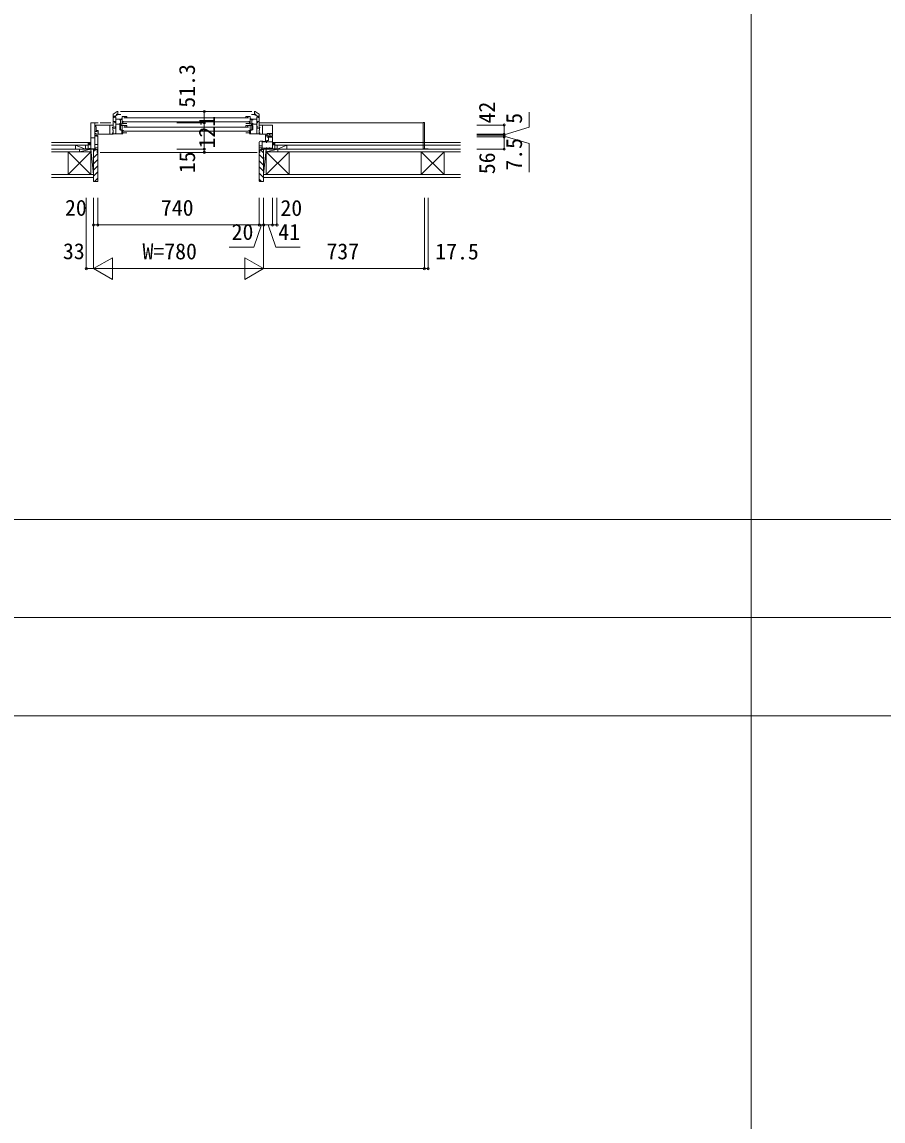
# Model space of a CAD drawing. Units: millimetres, scale not verified. Extents: x -14850 to 12650, y -10500 to 9500.
# Drawn here: x -9193 to -5245, y -5459 to -418 of the extents above; entities that cross this region are included whole.
import ezdxf
from ezdxf.enums import TextEntityAlignment as Align

# ---------------------------------------------------------------- set-up
doc = ezdxf.new("R2010")
doc.units = ezdxf.units.MM
doc.header["$LTSCALE"] = 50
for name, color, linetype, lineweight in [('0-1_YKK_F1', 7, 'Continuous', 9), ('0-3_YKK_N1', 2, 'Continuous', 9), ('0-4_YKK_Z1', 7, 'Continuous', 9), ('0-5_YKK_B1', 4, 'Continuous', 9), ('0-7_YKK_B2', 5, 'Continuous', 9)]:
    doc.layers.add(name, color=color, linetype=linetype, lineweight=lineweight)
doc.styles.add('ＭＳ ゴシック', font='')
doc.styles.get('ＭＳ ゴシック').set_extended_font_data('MS Gothic')

msp = doc.modelspace()

# ---------------------------------------------------------------- linework, layer by layer
at = {"layer": '0-1_YKK_F1'}
for p, q in [((-5850, -10500), (-5850, 9000)), ((-14850, -2700), (12150, -2700)), ((-14850, -3150), (12150, -3150)), ((-14850, -3600), (12150, -3600))]:
    msp.add_line(p, q, dxfattribs=at)
at = {"layer": '0-3_YKK_N1'}
for p, q in [((-8482.27, -828.7), (-8357.27, -828.7)), ((-7107, -890.5), (-6982, -890.5)), ((-7107, -937.5), (-6982, -937.5)), ((-7107, -945), (-6982, -945)), ((-6982, -932.5), (-6982, -937.49)), ((-6982, -937.5), (-6982, -945)), ((-6982, -944.99), (-6982, -1001)), ((-8482.27, -1001), (-8357.27, -1001)), ((-7107, -1001), (-6982, -1001)), ((-8482.27, -1016), (-8357.27, -1016)), ((-8898, -1224), (-8898, -1549)), ((-8865, -1224), (-8865, -1549)), ((-8845, -1224), (-8845, -1349)), ((-8105, -1224), (-8105, -1349)), ((-8085, -1224), (-8085, -1549)), ((-8044, -1224), (-8044, -1349)), ((-8024, -1224), (-8024, -1349)), ((-7348, -1224), (-7348, -1549)), ((-7330.5, -1224), (-7330.5, -1549)), ((-8845, -1349), (-8865, -1349)), ((-8105, -1349), (-8845, -1349)), ((-8095, -1349), (-8129.79, -1451.2)), ((-8105, -1349), (-8085, -1349)), ((-8085, -1349), (-8044, -1349)), ((-8064.5, -1349), (-8029.71, -1451.2)), ((-8044, -1349), (-8024, -1349)), ((-8129.79, -1451.2), (-8242.62, -1451.2)), ((-8029.71, -1451.2), (-7916.88, -1451.2)), ((-8778.4, -1599), (-8778.4, -1499)), ((-8171.6, -1499), (-8085, -1549)), ((-8171.6, -1599), (-8171.6, -1499)), ((-8898, -1549), (-8865, -1549)), ((-8865, -1549), (-8085, -1549)), ((-8085, -1549), (-8171.6, -1599))]:
    msp.add_line(p, q, dxfattribs=at)
for points in [[(-8482.27, -880), (-8357.27, -880), (-8357.27, -828.7)], [(-6982, -935), (-6867.42, -900.89), (-6867.42, -831.96)], [(-8357.27, -880), (-8357.27, -1001), (-8357.27, -1016)], [(-7107, -932.5), (-6982, -932.5), (-6982, -890.5)], [(-6982, -941.25), (-6867.42, -975.35), (-6867.42, -1106.11)], [(-8778.4, -1499), (-8865, -1549), (-8778.4, -1599)], [(-8085, -1549), (-7348, -1549), (-7330.5, -1549)]]:
    msp.add_lwpolyline(points, dxfattribs=at)
for centre in [(-8357.27, -828.7), (-8357.27, -880), (-6982, -890.5), (-6982, -932.5), (-6982, -937.5), (-6982, -945), (-8357.27, -1001), (-6982, -1001), (-8357.27, -1016), (-8865, -1349), (-8845, -1349), (-8105, -1349), (-8085, -1349), (-8044, -1349), (-8024, -1349), (-8898, -1549), (-7348, -1549), (-7330.5, -1549)]:
    msp.add_circle(centre, 5, dxfattribs=at)
at = {"layer": '0-4_YKK_Z1'}
for p, q in [((-9057.5, -971), (-8889, -971)), ((-8889, -983), (-9057.5, -983)), ((-9057, -1001), (-8929.5, -1001)), ((-8947, -983), (-8907, -999)), ((-8947, -983), (-8902, -983)), ((-8947, -999), (-8947, -983)), ((-8902, -1001), (-8947, -1001)), ((-8877, -1001), (-8929.5, -1013)), ((-8929.5, -1001), (-8929.5, -1013)), ((-8877, -1001), (-8929.5, -1001)), ((-8902, -983), (-8902, -999)), ((-8889, -999), (-8889, -983)), ((-8880, -999), (-8889, -999)), ((-8877, -1013), (-8877, -1001)), ((-8877, -1001), (-8865, -1118)), ((-8877, -1001), (-8877, -1118)), ((-8865, -1001), (-8877, -1001)), ((-8865, -1118), (-8865, -1001)), ((-8073, -1001), (-8085, -1118)), ((-8085, -1001), (-8073, -1001)), ((-8085, -1118), (-8085, -1001)), ((-8073, -1001), (-8073, -1118)), ((-8020.5, -1001), (-8073, -1013)), ((-8073, -1001), (-8073, -1013)), ((-8020.5, -1001), (-8073, -1001)), ((-8043, -999), (-8034, -999)), ((-7182, -971), (-8034, -971)), ((-8034, -999), (-8034, -983)), ((-8034, -983), (-7182, -983)), ((-7978.5, -983), (-8023.5, -983)), ((-8023.5, -983), (-8023.5, -999)), ((-8023.5, -1001), (-7978.5, -1001)), ((-8020.5, -1013), (-8020.5, -1001)), ((-7387.25, -1001), (-8020.5, -1001)), ((-7978.5, -983), (-8018.5, -999)), ((-7978.5, -999), (-7978.5, -983)), ((-7182, -1001), (-7396.25, -1001)), ((-8878.2, -1013), (-9057.5, -1013)), ((-8982, -1013), (-8877, -1118)), ((-8877, -1013), (-8982, -1118)), ((-8982, -1013), (-8982, -1118)), ((-8877, -1013), (-8982, -1013)), ((-8929.5, -1013), (-8877, -1013)), ((-8877, -1118), (-8877, -1013)), ((-7968, -1013), (-8073, -1118)), ((-8073, -1013), (-7968, -1118)), ((-8073, -1013), (-7968, -1013)), ((-8073, -1118), (-8073, -1013)), ((-8073, -1013), (-8020.5, -1013)), ((-7968, -1013), (-7968, -1118)), ((-7396.25, -1013), (-7182, -1013)), ((-7362.5, -1013), (-7257.5, -1118)), ((-7257.5, -1013), (-7362.5, -1118)), ((-7362.5, -1013), (-7362.5, -1118)), ((-7257.5, -1013), (-7362.5, -1013)), ((-7257.5, -1118), (-7257.5, -1013)), ((-9057.5, -1118), (-8865, -1118)), ((-8865, -1130.5), (-9057.5, -1130.5)), ((-7182, -1118), (-8085, -1118)), ((-7182, -1130.5), (-8085, -1130.5))]:
    msp.add_line(p, q, dxfattribs=at)
for points in [[(-8929.5, -1001), (-8929.5, -1013), (-9057, -1013)], [(-8020.5, -1001), (-8020.5, -1013), (-7387.25, -1013)], [(-9057, -1013), (-8982, -1013), (-8982, -1118)], [(-7182.5, -1013), (-7257.5, -1013), (-7257.5, -1118)]]:
    msp.add_lwpolyline(points, dxfattribs=at)
at = {"layer": '0-5_YKK_B1'}
for p, q in [((-8756.5, -828.71), (-8775, -841.21)), ((-8775, -841.21), (-8775, -903.5)), ((-8775, -849.91), (-8764.7, -849.91)), ((-8771.5, -854.91), (-8763.3, -854.91)), ((-8771.5, -856.91), (-8771.5, -854.91)), ((-8764.7, -849.91), (-8759.9, -846.01)), ((-8763.3, -854.91), (-8763.3, -930.71)), ((-8751.5, -828.71), (-8756.5, -828.71)), ((-8755, -842.71), (-8739, -842.71)), ((-8741.5, -828.71), (-8138.5, -828.71)), ((-8733, -851.11), (-8733, -885.31)), ((-8712.9, -851.11), (-8733, -851.11)), ((-8721.9, -851.11), (-8721.9, -856.01)), ((-8721.9, -856.01), (-8719.1, -856.01)), ((-8715.7, -856.01), (-8712.9, -856.01)), ((-8712.9, -856.01), (-8712.9, -851.11)), ((-8167.1, -851.11), (-8147, -851.11)), ((-8167.1, -856.01), (-8167.1, -851.11)), ((-8164.3, -856.01), (-8167.1, -856.01)), ((-8158.1, -856.01), (-8160.9, -856.01)), ((-8158.1, -851.11), (-8158.1, -856.01)), ((-8147, -851.11), (-8147, -885.31)), ((-8125, -842.71), (-8141, -842.71)), ((-8128.5, -828.71), (-8123.5, -828.71)), ((-8123.5, -828.71), (-8105, -841.21)), ((-8115.3, -849.91), (-8120.1, -846.01)), ((-8116.7, -854.91), (-8116.7, -930.71)), ((-8108.5, -854.91), (-8116.7, -854.91)), ((-8105, -849.91), (-8115.3, -849.91)), ((-8108.5, -856.91), (-8108.5, -854.91)), ((-8105, -841.21), (-8105, -903.5)), ((-8878, -880), (-8878, -1001)), ((-8844.4, -880), (-8878, -880)), ((-8858.5, -880), (-8858.5, -1001)), ((-8855.7, -893), (-8858.5, -893)), ((-8855.7, -882.7), (-8855.7, -880)), ((-8855.7, -890.5), (-8855.7, -893)), ((-8853, -899.2), (-8855, -899.2)), ((-8854, -890.5), (-8775, -890.5)), ((-8854, -899.2), (-8854, -890.5)), ((-8853, -916.7), (-8853, -899.2)), ((-8834.4, -880), (-8785, -880)), ((-8790, -890.5), (-8790, -932.5)), ((-8778.2, -900.3), (-8778.2, -903.5)), ((-8778.2, -903.5), (-8775, -903.5)), ((-8775.8, -903.5), (-8775.8, -914.5)), ((-8764.5, -904.3), (-8775.8, -904.3)), ((-8764.5, -874.3), (-8775, -874.31)), ((-8769.04, -879.68), (-8767.5, -879.41)), ((-8769.04, -898.94), (-8767.5, -899.21)), ((-8767.5, -879.41), (-8763.3, -879.41)), ((-8767.5, -899.21), (-8763.3, -899.21)), ((-8767, -879.3), (-8764.5, -879.3)), ((-8767, -899.3), (-8764.5, -899.3)), ((-8764.5, -879.3), (-8764.5, -874.3)), ((-8764.5, -899.3), (-8764.5, -904.3)), ((-8738.5, -863.01), (-8763.3, -863.01)), ((-8737.3, -886.81), (-8763.3, -886.81)), ((-8737.3, -891.81), (-8745.3, -891.81)), ((-8744.9, -865.71), (-8744.9, -868.81)), ((-8733, -865.71), (-8744.9, -865.71)), ((-8744.9, -882.21), (-8744.9, -885.31)), ((-8744.9, -885.31), (-8728.9, -885.31)), ((-8744.9, -893.31), (-8712.9, -893.31)), ((-8744.9, -896.41), (-8744.9, -893.31)), ((-8744.9, -896.61), (-8744.9, -909.61)), ((-8740.8, -896.61), (-8744.9, -896.61)), ((-8743.5, -894.61), (-8743.5, -896.61)), ((-8742.3, -891.81), (-8742.3, -886.81)), ((-8740.7, -865.71), (-8740.7, -885.31)), ((-8740.7, -912.91), (-8740.7, -893.31)), ((-8737.98, -862.71), (-8738.5, -863.01)), ((-8735.5, -862.71), (-8737.98, -862.71)), ((-8733, -874.01), (-8727.9, -874.01)), ((-8733, -927.51), (-8733, -893.31)), ((-8729.9, -881.91), (-8729.9, -875.11)), ((-8729.7, -882.91), (-8729.9, -881.91)), ((-8728.9, -882.91), (-8729.7, -882.91)), ((-8728.9, -885.31), (-8728.9, -882.91)), ((-8712.9, -884.11), (-8728.9, -884.11)), ((-8727.9, -874.01), (-8727.9, -876.61)), ((-8725.4, -858.01), (-8154.6, -858.01)), ((-8725.4, -876.01), (-8154.6, -876.01)), ((-8725.4, -900.21), (-8154.6, -900.21)), ((-8721.9, -898.21), (-8721.9, -893.31)), ((-8719.1, -898.21), (-8721.9, -898.21)), ((-8712.9, -898.21), (-8715.7, -898.21)), ((-8712.9, -893.31), (-8712.9, -898.21)), ((-8167.1, -884.11), (-8151.1, -884.11)), ((-8167.1, -893.31), (-8167.1, -898.21)), ((-8135.1, -893.31), (-8167.1, -893.31)), ((-8167.1, -898.21), (-8164.3, -898.21)), ((-8160.9, -898.21), (-8158.1, -898.21)), ((-8158.1, -898.21), (-8158.1, -893.31)), ((-8152.1, -874.01), (-8152.1, -876.61)), ((-8147, -874.01), (-8152.1, -874.01)), ((-8151.1, -882.91), (-8150.3, -882.91)), ((-8151.1, -885.31), (-8151.1, -882.91)), ((-8135.1, -885.31), (-8151.1, -885.31)), ((-8150.3, -882.91), (-8150.1, -881.91)), ((-8150.1, -881.91), (-8150.1, -875.11)), ((-8147, -865.71), (-8135.1, -865.71)), ((-8147, -927.51), (-8147, -893.31)), ((-8144.5, -862.71), (-8142.02, -862.71)), ((-8142.7, -886.81), (-8116.7, -886.81)), ((-8142.7, -891.81), (-8134.7, -891.81)), ((-8142.02, -862.71), (-8141.5, -863.01)), ((-8141.5, -863.01), (-8116.7, -863.01)), ((-8139.3, -865.71), (-8139.3, -885.31)), ((-8139.3, -912.91), (-8139.3, -893.31)), ((-8139.2, -896.61), (-8135.1, -896.61)), ((-8137.7, -891.81), (-8137.7, -886.81)), ((-8136.5, -894.61), (-8136.5, -896.61)), ((-8135.1, -865.71), (-8135.1, -868.81)), ((-8135.1, -882.21), (-8135.1, -885.31)), ((-8135.1, -896.41), (-8135.1, -893.31)), ((-8135.1, -896.61), (-8135.1, -909.61)), ((-8112.5, -879.41), (-8116.7, -879.41)), ((-8112.5, -899.21), (-8116.7, -899.21)), ((-8115.5, -874.3), (-8105, -874.31)), ((-8115.5, -879.3), (-8115.5, -874.3)), ((-8113, -879.3), (-8115.5, -879.3)), ((-8115.5, -899.3), (-8115.5, -904.3)), ((-8113, -899.3), (-8115.5, -899.3)), ((-8115.5, -904.3), (-8104.2, -904.3)), ((-8110.96, -879.68), (-8112.5, -879.41)), ((-8110.96, -898.94), (-8112.5, -899.21)), ((-8045, -890.5), (-8105, -890.5)), ((-8101.8, -903.5), (-8105, -903.5)), ((-8104.2, -903.5), (-8104.2, -914.5)), ((-8102, -880), (-7353.5, -880)), ((-8101.8, -900.3), (-8101.8, -903.5)), ((-8090, -890.5), (-8090, -932.5)), ((-8045, -890.5), (-8045, -942.7)), ((-7353.5, -880), (-7353.5, -1001)), ((-7353, -1001), (-7353, -879.5)), ((-7353, -879.5), (-7348, -879.5)), ((-7348, -999), (-7348, -879.5)), ((-8878, -949.1), (-8858.5, -949.1)), ((-8858.5, -920.6), (-8849.16, -920.6)), ((-8855.6, -940.9), (-8858.5, -940.9)), ((-8855.6, -938.5), (-8855.6, -940.9)), ((-8850.3, -938.5), (-8855.6, -938.5)), ((-8855, -916.7), (-8853, -916.7)), ((-8855, -928.5), (-8855, -932.5)), ((-8855, -932.5), (-8775, -932.5)), ((-8853, -915.2), (-8844, -915.2)), ((-8851.5, -938.5), (-8851.5, -941.1)), ((-8851.5, -941.1), (-8846.2, -941.1)), ((-8849.16, -920.6), (-8846.39, -921.64)), ((-8845, -938.5), (-8847.3, -938.5)), ((-8846.2, -941.1), (-8846.2, -938.5)), ((-8845, -1016), (-8845, -938.5)), ((-8844, -915.2), (-8844, -932.5)), ((-8778.2, -926.5), (-8775, -926.5)), ((-8778.2, -929.7), (-8778.2, -926.5)), ((-8775.8, -914.5), (-8775, -914.5)), ((-8775, -914.5), (-8775, -932.5)), ((-8775, -930.7), (-8764.5, -930.7)), ((-8764.5, -927.21), (-8764.5, -930.71)), ((-8730.9, -930.71), (-8764.5, -930.71)), ((-8744.9, -909.61), (-8740.8, -909.61)), ((-8744.9, -909.81), (-8744.9, -912.91)), ((-8744.9, -912.91), (-8733, -912.91)), ((-8743.5, -909.61), (-8743.5, -911.61)), ((-8741.5, -914.41), (-8735.5, -914.41)), ((-8735.5, -914.41), (-8735.5, -930.71)), ((-8733, -916.21), (-8727.9, -916.21)), ((-8728.9, -927.51), (-8733, -927.51)), ((-8729.9, -924.11), (-8729.9, -917.31)), ((-8729.7, -925.11), (-8729.9, -924.11)), ((-8728.9, -925.11), (-8729.7, -925.11)), ((-8728.9, -925.11), (-8728.9, -927.51)), ((-8712.9, -926.31), (-8728.9, -926.31)), ((-8727.9, -916.21), (-8727.9, -918.81)), ((-8725.4, -918.21), (-8154.6, -918.21)), ((-8167.1, -926.31), (-8151.1, -926.31)), ((-8152.1, -916.21), (-8152.1, -918.81)), ((-8147, -916.21), (-8152.1, -916.21)), ((-8151.1, -925.11), (-8150.3, -925.11)), ((-8151.1, -925.11), (-8151.1, -927.51)), ((-8151.1, -927.51), (-8147, -927.51)), ((-8150.3, -925.11), (-8150.1, -924.11)), ((-8150.1, -924.11), (-8150.1, -917.31)), ((-8149.1, -930.71), (-8115.5, -930.71)), ((-8135.1, -912.91), (-8147, -912.91)), ((-8144.5, -914.41), (-8144.5, -930.71)), ((-8138.5, -914.41), (-8144.5, -914.41)), ((-8135.1, -909.61), (-8139.2, -909.61)), ((-8136.5, -909.61), (-8136.5, -911.61)), ((-8135.1, -909.81), (-8135.1, -912.91)), ((-8115.5, -927.21), (-8115.5, -930.71)), ((-8105, -930.7), (-8115.5, -930.7)), ((-8105, -914.5), (-8105, -932.5)), ((-8104.2, -914.5), (-8105, -914.5)), ((-8101.8, -926.5), (-8105, -926.5)), ((-8067.5, -932.5), (-8105, -932.5)), ((-8101.8, -929.7), (-8101.8, -926.5)), ((-8075.7, -937.5), (-8073.4, -937.5)), ((-8075.7, -966.3), (-8075.7, -937.5)), ((-8075.7, -940.2), (-8068.1, -940.2)), ((-8048.21, -937.5), (-8070.4, -937.5)), ((-8070.1, -944), (-8070.1, -944.7)), ((-8070.1, -944.7), (-8068.1, -944.7)), ((-8069, -929.7), (-8045, -929.7)), ((-8069, -932.5), (-8069, -929.7)), ((-8068.1, -937.5), (-8068.1, -945.5)), ((-8068.1, -945.5), (-8044, -945.5)), ((-8045, -942.7), (-8064.89, -942.7)), ((-8062.1, -961.3), (-8062.1, -945.5)), ((-8060, -932.5), (-8055.2, -932.5)), ((-8057.6, -932.5), (-8057.6, -929.7)), ((-8047.7, -932.5), (-8045, -932.5)), ((-8044, -945.5), (-8044, -1001)), ((-8885, -998.7), (-8898, -999.7)), ((-8898, -999.7), (-8898, -1001)), ((-8878, -998.7), (-8885, -998.7)), ((-8884.4, -1001), (-8884.4, -998.7)), ((-8878, -1000), (-8858.5, -1000)), ((-8858.5, -979.2), (-8845, -979.2)), ((-8858.5, -997), (-8856.6, -997)), ((-8858, -994.6), (-8845, -994.6)), ((-8858, -996.61), (-8858, -994.6)), ((-8858, -996.61), (-8856.9, -997.25)), ((-8856.6, -997), (-8856.1, -996.13)), ((-8856.1, -996.13), (-8853.85, -997.43)), ((-8105, -968.5), (-8105, -1016)), ((-8092, -986.5), (-8105, -986.5)), ((-8092, -994.5), (-8105, -994.5)), ((-8101, -964.5), (-8088.7, -964.5)), ((-8096.25, -997.42), (-8094, -996.13)), ((-8094, -996.13), (-8093.5, -997)), ((-8093.5, -997), (-8091.5, -997)), ((-8092, -964.5), (-8092, -986.5)), ((-8092, -997), (-8092, -994.5)), ((-8091.5, -967.8), (-8091.5, -1001)), ((-8044, -967.8), (-8091.5, -967.8)), ((-8044, -997.1), (-8091.5, -997.1)), ((-8088.7, -964.5), (-8088.7, -966.3)), ((-8088.7, -966.3), (-8075.7, -966.3)), ((-8075.7, -965.6), (-8068.1, -965.6)), ((-8071.45, -961.01), (-8070.07, -961.81)), ((-8071.2, -971.7), (-8071.2, -967.8)), ((-8071.2, -1001), (-8071.2, -993.6)), ((-8070.07, -961.81), (-8069.78, -961.3)), ((-8069.78, -961.3), (-8062.1, -961.3)), ((-8068.1, -965.6), (-8068.1, -963.55)), ((-8058.4, -993.6), (-8058.4, -997.1)), ((-8044, -999), (-8024, -999)), ((-7353.5, -1001), (-8044, -1001)), ((-8024, -999), (-8024, -1001)), ((-7330.5, -999), (-7353, -999)), ((-7330.5, -1001), (-7353, -1001)), ((-7330.5, -1001), (-7330.5, -999)), ((-8847.5, -1016), (-8845, -1016)), ((-8835, -1016), (-8115, -1016)), ((-8105, -1016), (-8102.5, -1016))]:
    msp.add_line(p, q, dxfattribs=at)
for points in [[(-8759.9, -846.01), (-8759.9, -841.21), (-8755, -841.21)], [(-8755, -846.01), (-8755, -839.01), (-8753, -839.01), (-8753, -828.71)], [(-8125, -846.01), (-8125, -839.01), (-8127, -839.01), (-8127, -828.71)], [(-8120.1, -846.01), (-8120.1, -841.21), (-8125, -841.21)]]:
    msp.add_lwpolyline(points, dxfattribs=at)
msp.add_arc((-8101, -968.5), 4, 90, 179.99998, dxfattribs=at)
at = {"layer": '0-7_YKK_B2'}
for p, q in [((-8885.97, -971), (-8889, -974.03)), ((-8880.31, -971), (-8889, -979.69)), ((-8889, -971), (-8879, -971)), ((-8889, -981), (-8889, -971)), ((-8889, -971), (-8889, -983)), ((-8889, -981), (-8879, -981)), ((-8879, -981), (-8889, -981)), ((-8879, -975.34), (-8884.66, -981)), ((-8879, -971), (-8879, -981)), ((-8854.91, -1002), (-8865, -1012.1)), ((-8100.37, -1002.38), (-8085, -1017.75)), ((-8044, -979.48), (-8035.51, -971)), ((-8044, -973.82), (-8041.17, -971)), ((-8034, -971), (-8044, -971)), ((-8044, -971), (-8044, -981)), ((-8034, -981), (-8044, -981)), ((-8044, -981), (-8034, -981)), ((-8039.86, -981), (-8034, -975.14)), ((-8034, -981), (-8034, -971)), ((-8034, -971), (-8034, -983)), ((-8845, -1020.38), (-8865, -1040.38)), ((-8845, -1048.67), (-8865, -1068.66)), ((-8105, -1026.04), (-8085, -1046.04)), ((-8105, -1054.32), (-8085, -1074.32)), ((-8845, -1076.95), (-8865, -1096.95)), ((-8845, -1105.23), (-8865, -1125.23)), ((-8105, -1082.61), (-8085, -1102.61)), ((-8845, -1133.52), (-8860.48, -1149)), ((-8105, -1110.89), (-8085, -1130.89)), ((-8105, -1139.17), (-8095.17, -1149))]:
    msp.add_line(p, q, dxfattribs=at)
for points in [[(-8865, -1002), (-8865, -1149), (-8847, -1149)], [(-8845, -1147), (-8845, -1016), (-8848, -1016), (-8848, -1004), (-8850, -1002), (-8865, -1002)], [(-8105, -1147), (-8105, -1016), (-8102, -1016), (-8102, -1004), (-8100, -1002), (-8085, -1002)], [(-8085, -1002), (-8085, -1149), (-8103, -1149)]]:
    msp.add_lwpolyline(points, dxfattribs=at)
for centre, start, end in [((-8847, -1147), 270, 359.99998), ((-8103, -1147), 180, 269.99998)]:
    msp.add_arc(centre, 2, start, end, dxfattribs=at)

# ---------------------------------------------------------------- texts
at = {"layer": '0-3_YKK_N1', "color": 4, "style": 'ＭＳ ゴシック'}
for s, p in [('51.3', (-8377.96, -811.03)), ('42', (-7002.68, -883.33)), ('121', (-8286.66, -997.87)), ('5', (-6878.12, -884.83)), ('7.5', (-6878.12, -1099.7)), ('15', (-8377.32, -1111.59)), ('56', (-7002.05, -1115.99))]:
    msp.add_text(s, height=73.31, rotation=90, dxfattribs=at).set_placement(p, align=Align.BOTTOM_LEFT)
for s, p in [('20', (-8995.82, -1328.57)), ('740', (-8555.83, -1328.57)), ('20', (-8007.84, -1329.46)), ('20', (-8231.62, -1439.27)), ('41', (-8017.88, -1439.27)), ('33', (-9005.26, -1527.9)), ('W=780', (-8640.28, -1528.57)), ('737', (-7796.89, -1528.57)), ('17.5', (-7297.71, -1529.12))]:
    msp.add_text(s, height=73.31, dxfattribs=at).set_placement(p, align=Align.BOTTOM_LEFT)

doc.saveas('drawing.dxf')
